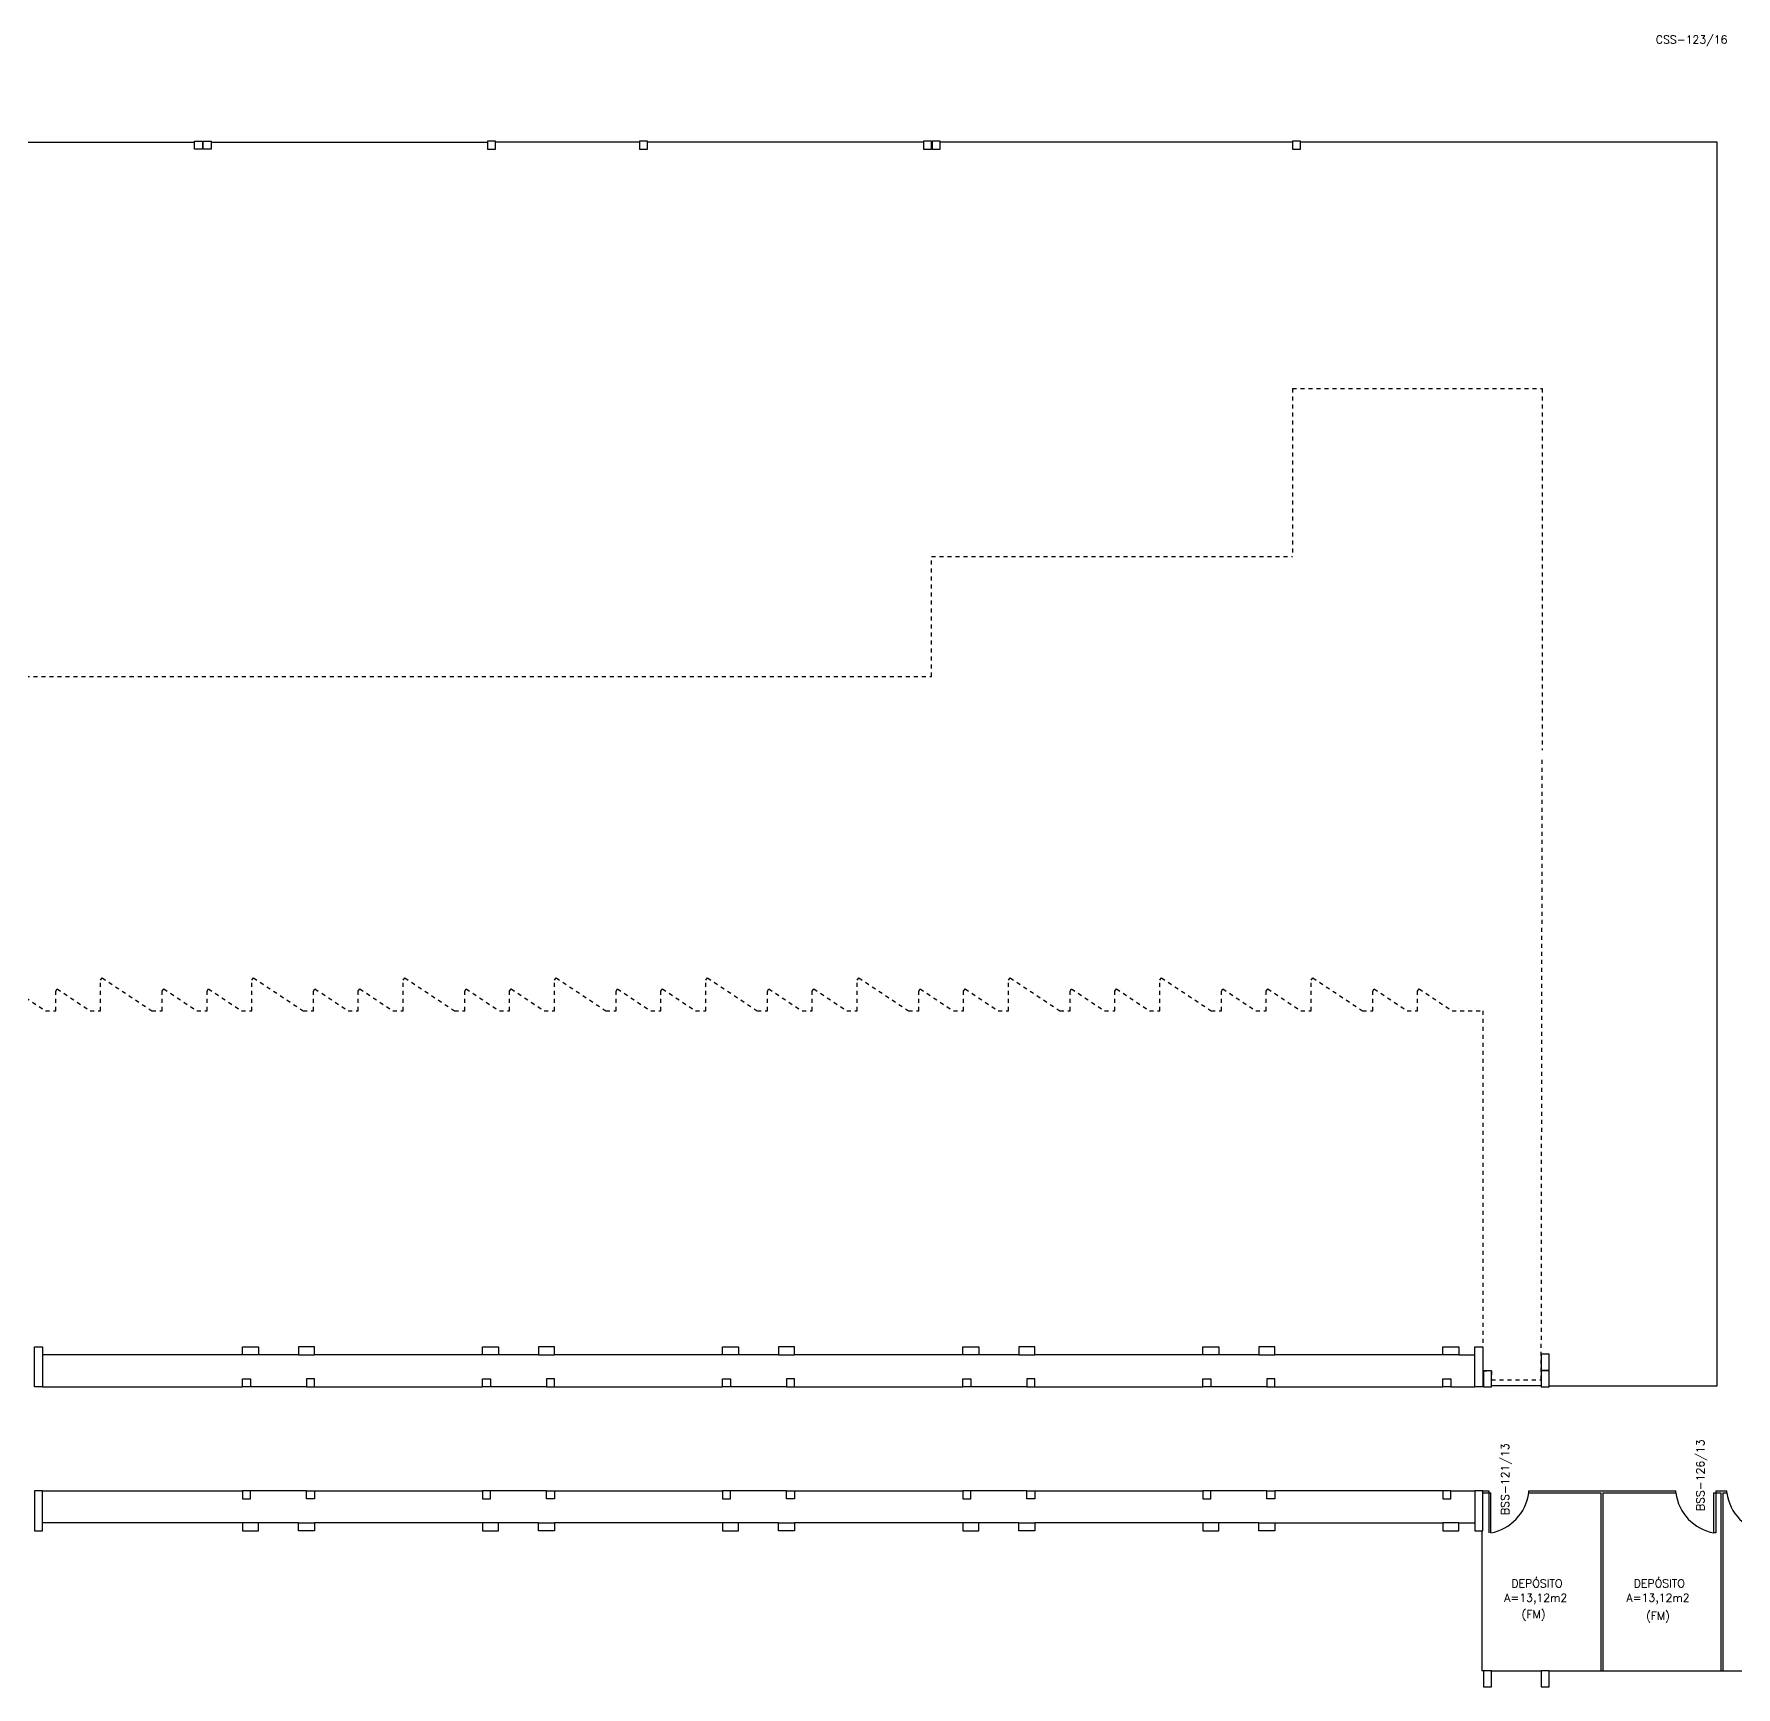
# Model space of a CAD drawing. Extents: x -163 to 27, y -22 to 134.
# Drawn here: x -67.79 to -25.25, y 44.91 to 86.22 of the extents above; entities that cross this region are included whole.
import ezdxf

# ---------------------------------------------------------------- set-up
doc = ezdxf.new("R2010")
doc.units = 0
doc.header["$LTSCALE"] = 0.02
doc.header["$MEASUREMENT"] = 0
doc.linetypes.add('HIDDEN', pattern=[0.375, 0.25, -0.125])
doc.layers.get('0').update_dxf_attribs({"linetype": 'CONTINUOUS'})
for name, color, linetype in [('01', 1, 'CONTINUOUS'), ('ALV', 2, 'CONTINUOUS'), ('ENDEREÇO', 2, 'CONTINUOUS'), ('PILARES', 3, 'CONTINUOUS'), ('PROJ', 1, 'HIDDEN'), ('TEXTO', 2, 'CONTINUOUS'), ('ÁREA', 2, 'CONTINUOUS')]:
    doc.layers.add(name, color=color, linetype=linetype)
doc.styles.add('UNB-100', font='simplex.shx', dxfattribs={"height": 0.2})
doc.styles.add('UNB1-100', font='simplex.shx', dxfattribs={"height": 0.2})

# ---------------------------------------------------------------- blocks, each defined once
blk = doc.blocks.new('PL10')
for p, q in [((-0.1, 1), (0.1, 1)), ((-0.1, 0), (-0.1, 1)), ((0.1, 1), (0.1, 0)), ((0.1, 0), (-0.1, 0))]:
    blk.add_line(p, q)
blk = doc.blocks.new('PL4')
for p, q in [((0, 0.4), (0.2, 0.4)), ((0, 0), (0, 0.4)), ((0.2, 0), (0, 0)), ((0.2, 0.4), (0.2, 0))]:
    blk.add_line(p, q)
blk = doc.blocks.new('PL')
for p, q in [((0.25, 0.25), (0.25, 0.45)), ((0.25, 0.45), (0.45, 0.45)), ((0.45, 0.45), (0.45, 0.25)), ((0.45, 0.25), (0.25, 0.25))]:
    blk.add_line(p, q)

msp = doc.modelspace()

# ---------------------------------------------------------------- linework, layer by layer
at = {"layer": '01'}
for p, q in [((-67.58, 52.409), (-62.58, 52.409)), ((-60.98, 52.409), (-62.38, 52.409)), ((-60.78, 52.409), (-56.58, 52.409)), ((-54.98, 52.409), (-56.38, 52.409)), ((-54.78, 52.409), (-50.58, 52.409)), ((-48.98, 52.409), (-50.38, 52.409)), ((-48.78, 52.409), (-44.58, 52.409)), ((-42.98, 52.409), (-44.38, 52.409)), ((-42.78, 52.409), (-38.58, 52.409)), ((-36.98, 52.409), (-38.38, 52.409)), ((-36.78, 52.409), (-32.58, 52.409)), ((-32.38, 52.409), (-31.78, 52.409)), ((-67.58, 49.809), (-62.58, 49.809)), ((-60.98, 49.809), (-62.38, 49.809)), ((-60.78, 49.809), (-56.58, 49.809)), ((-54.98, 49.809), (-56.38, 49.809)), ((-54.78, 49.809), (-50.58, 49.809)), ((-48.98, 49.809), (-50.38, 49.809)), ((-48.78, 49.809), (-44.58, 49.809)), ((-42.98, 49.809), (-44.38, 49.809)), ((-42.78, 49.809), (-38.58, 49.809)), ((-36.98, 49.809), (-38.38, 49.809)), ((-32.58, 49.809), (-36.78, 49.809)), ((-32.38, 49.809), (-31.78, 49.809)), ((-31.58, 49.809), (-31.43, 49.809)), ((-31.43, 49.809), (-31.43, 48.759)), ((-30.43, 49.809), (-26.759, 49.809)), ((-30.43, 49.759), (-30.43, 49.809)), ((-26.759, 49.759), (-26.759, 49.809)), ((-25.759, 49.809), (-25.759, 48.759)), ((-25.759, 49.809), (-25.48, 49.809)), ((-25.48, 49.759), (-25.48, 49.809)), ((-31.58, 49.759), (-31.43, 49.759)), ((-31.58, 49.759), (-31.38, 49.759)), ((-31.38, 48.759), (-31.38, 49.759)), ((-30.43, 49.759), (-28.63, 49.759)), ((-30.43, 49.759), (-29.78, 49.759)), ((-28.83, 49.759), (-28.63, 49.759)), ((-28.63, 49.759), (-28.63, 45.309)), ((-28.58, 49.759), (-28.58, 45.309)), ((-28.58, 49.759), (-26.759, 49.759)), ((-25.809, 48.759), (-25.809, 49.759)), ((-25.809, 49.759), (-25.63, 49.759)), ((-25.63, 49.759), (-25.63, 45.309)), ((-25.58, 49.759), (-25.58, 45.309)), ((-25.58, 49.759), (-25.48, 49.759)), ((-25.759, 48.759), (-25.809, 48.759))]:
    msp.add_line(p, q, dxfattribs=at)
for centre, start, end in [((-31.603, 49.921), 280.8236, 352.114), ((-25.587, 49.921), 187.886, 259.1764), ((-24.308, 49.921), 187.886, 259.1764)]:
    msp.add_arc(centre, 1.183, start, end, dxfattribs=at)
at = {"layer": 'ALV'}
for p, q in [((-70.58, 83.517), (-63.78, 83.517)), ((-63.36, 83.517), (-56.46, 83.517)), ((-52.66, 83.517), (-56.26, 83.517)), ((-45.56, 83.517), (-52.46, 83.517)), ((-36.34, 83.517), (-45.14, 83.517)), ((-25.72, 83.517), (-36.14, 83.517)), ((-62.58, 53.209), (-67.58, 53.209)), ((-61.18, 53.209), (-62.18, 53.209)), ((-56.58, 53.209), (-60.78, 53.209)), ((-55.18, 53.209), (-56.18, 53.209)), ((-50.58, 53.209), (-54.78, 53.209)), ((-49.18, 53.209), (-50.18, 53.209)), ((-44.58, 53.209), (-48.78, 53.209)), ((-43.18, 53.209), (-44.18, 53.209)), ((-38.58, 53.209), (-42.78, 53.209)), ((-37.18, 53.209), (-38.18, 53.209)), ((-32.58, 53.209), (-36.78, 53.209)), ((-32.18, 53.209), (-31.78, 53.209)), ((-30.12, 52.434), (-31.36, 52.434)), ((-29.92, 52.434), (-25.72, 52.434)), ((-62.58, 49.009), (-67.58, 49.009)), ((-61.18, 49.009), (-62.18, 49.009)), ((-56.58, 49.009), (-60.78, 49.009)), ((-55.18, 49.009), (-56.18, 49.009)), ((-50.58, 49.009), (-54.78, 49.009)), ((-49.18, 49.009), (-50.18, 49.009)), ((-44.58, 49.009), (-48.78, 49.009)), ((-43.18, 49.009), (-44.18, 49.009)), ((-38.58, 49.009), (-42.78, 49.009)), ((-37.18, 49.009), (-38.18, 49.009)), ((-36.78, 49.009), (-32.58, 49.009)), ((-32.18, 49.009), (-31.78, 49.009)), ((-31.605, 48.809), (-31.605, 45.309)), ((-31.56, 45.309), (-31.605, 45.309)), ((-31.36, 45.309), (-30.12, 45.309)), ((-29.92, 45.309), (-24.12, 45.309))]:
    msp.add_line(p, q, dxfattribs=at)
at = {"layer": 'ALV', "color": 2}
msp.add_line((-25.72, 52.434), (-25.72, 83.517), dxfattribs=at)
at = {"layer": 'PILARES', "color": 3}
for p, q in [((-56.46, 83.542), (-56.46, 83.342)), ((-56.26, 83.542), (-56.46, 83.542)), ((-56.26, 83.342), (-56.26, 83.542)), ((-52.66, 83.542), (-52.66, 83.342)), ((-52.46, 83.542), (-52.66, 83.542)), ((-52.46, 83.342), (-52.46, 83.542)), ((-56.46, 83.342), (-56.26, 83.342)), ((-52.66, 83.342), (-52.46, 83.342))]:
    msp.add_line(p, q, dxfattribs=at)
at = {"layer": 'PILARES'}
for points in [[(-31.78, 52.409), (-31.78, 53.409), (-31.58, 53.409), (-31.58, 52.409)], [(-31.78, 49.809), (-31.78, 48.809), (-31.58, 48.809), (-31.58, 49.809)]]:
    msp.add_lwpolyline(points, close=True, dxfattribs=at)
at = {"layer": 'PROJ'}
for p, q in [((-36.34, 77.367), (-36.34, 73.167)), ((-36.34, 77.367), (-30.095, 77.367)), ((-30.095, 77.367), (-30.095, 68.322)), ((-45.36, 73.167), (-36.34, 73.167)), ((-45.36, 70.167), (-45.36, 73.167)), ((-99.8, 70.167), (-45.36, 70.167)), ((-30.12, 52.584), (-30.095, 68.122)), ((-66.127, 62.575), (-66.088, 62.634)), ((-66.127, 61.809), (-66.127, 62.575)), ((-66.088, 62.634), (-64.846, 61.809)), ((-62.345, 62.575), (-62.306, 62.634)), ((-62.345, 61.809), (-62.345, 62.575)), ((-62.306, 62.634), (-61.064, 61.809)), ((-58.563, 62.575), (-58.524, 62.634)), ((-58.563, 61.809), (-58.563, 62.575)), ((-58.524, 62.634), (-57.282, 61.809)), ((-54.781, 62.575), (-54.742, 62.634)), ((-54.781, 61.809), (-54.781, 62.575)), ((-54.742, 62.634), (-53.5, 61.809)), ((-50.999, 62.575), (-50.96, 62.634)), ((-50.999, 61.809), (-50.999, 62.575)), ((-50.96, 62.634), (-49.718, 61.809)), ((-47.217, 62.575), (-47.178, 62.634)), ((-47.217, 61.809), (-47.217, 62.575)), ((-47.178, 62.634), (-45.936, 61.809)), ((-43.435, 62.575), (-43.396, 62.634)), ((-43.435, 61.809), (-43.435, 62.575)), ((-43.396, 62.634), (-42.154, 61.809)), ((-39.653, 62.575), (-39.614, 62.634)), ((-39.653, 61.809), (-39.653, 62.575)), ((-39.614, 62.634), (-38.372, 61.809)), ((-35.871, 62.575), (-35.832, 62.634)), ((-35.871, 61.809), (-35.871, 62.575)), ((-35.832, 62.634), (-34.59, 61.809)), ((-68.332, 62.357), (-67.506, 61.809)), ((-67.249, 62.299), (-67.21, 62.357)), ((-67.249, 61.809), (-67.249, 62.299)), ((-67.21, 62.357), (-66.384, 61.809)), ((-64.589, 62.299), (-64.55, 62.357)), ((-64.589, 61.809), (-64.589, 62.299)), ((-64.55, 62.357), (-63.724, 61.809)), ((-63.467, 62.299), (-63.428, 62.357)), ((-63.467, 61.809), (-63.467, 62.299)), ((-63.428, 62.357), (-62.603, 61.809)), ((-60.807, 62.299), (-60.768, 62.357)), ((-60.807, 61.809), (-60.807, 62.299)), ((-60.768, 62.357), (-59.942, 61.809)), ((-59.685, 62.299), (-59.646, 62.357)), ((-59.685, 61.809), (-59.685, 62.299)), ((-59.646, 62.357), (-58.82, 61.809)), ((-57.025, 62.299), (-56.986, 62.357)), ((-57.025, 61.809), (-57.025, 62.299)), ((-56.986, 62.357), (-56.16, 61.809)), ((-55.903, 62.299), (-55.864, 62.357)), ((-55.903, 61.809), (-55.903, 62.299)), ((-55.864, 62.357), (-55.039, 61.809)), ((-53.243, 62.299), (-53.204, 62.357)), ((-53.243, 61.809), (-53.243, 62.299)), ((-53.204, 62.357), (-52.378, 61.809)), ((-52.121, 62.299), (-52.082, 62.357)), ((-52.121, 61.809), (-52.121, 62.299)), ((-52.082, 62.357), (-51.256, 61.809)), ((-49.461, 62.299), (-49.422, 62.357)), ((-49.461, 61.809), (-49.461, 62.299)), ((-49.422, 62.357), (-48.596, 61.809)), ((-48.339, 62.299), (-48.3, 62.357)), ((-48.339, 61.809), (-48.339, 62.299)), ((-48.3, 62.357), (-47.475, 61.809)), ((-45.679, 62.299), (-45.64, 62.357)), ((-45.679, 61.809), (-45.679, 62.299)), ((-45.64, 62.357), (-44.814, 61.809)), ((-44.557, 62.299), (-44.518, 62.357)), ((-44.557, 61.809), (-44.557, 62.299)), ((-44.518, 62.357), (-43.692, 61.809)), ((-41.897, 62.299), (-41.858, 62.357)), ((-41.897, 61.809), (-41.897, 62.299)), ((-41.858, 62.357), (-41.032, 61.809)), ((-40.775, 62.299), (-40.736, 62.357)), ((-40.775, 61.809), (-40.775, 62.299)), ((-40.736, 62.357), (-39.911, 61.809)), ((-38.115, 62.299), (-38.076, 62.357)), ((-38.115, 61.809), (-38.115, 62.299)), ((-38.076, 62.357), (-37.25, 61.809)), ((-36.993, 62.299), (-36.954, 62.357)), ((-36.993, 61.809), (-36.993, 62.299)), ((-36.954, 62.357), (-36.128, 61.809)), ((-34.333, 62.299), (-34.294, 62.357)), ((-34.333, 61.809), (-34.333, 62.299)), ((-34.294, 62.357), (-33.468, 61.809)), ((-33.211, 62.299), (-33.172, 62.357)), ((-33.211, 61.809), (-33.211, 62.299)), ((-33.172, 62.357), (-32.347, 61.809)), ((-67.506, 61.809), (-67.249, 61.809)), ((-66.384, 61.809), (-66.127, 61.809)), ((-64.846, 61.809), (-64.589, 61.809)), ((-63.724, 61.809), (-63.467, 61.809)), ((-62.603, 61.809), (-62.345, 61.809)), ((-61.064, 61.809), (-60.807, 61.809)), ((-59.942, 61.809), (-59.685, 61.809)), ((-58.82, 61.809), (-58.563, 61.809)), ((-57.282, 61.809), (-57.025, 61.809)), ((-56.16, 61.809), (-55.903, 61.809)), ((-55.039, 61.809), (-54.781, 61.809)), ((-53.5, 61.809), (-53.243, 61.809)), ((-52.378, 61.809), (-52.121, 61.809)), ((-51.256, 61.809), (-50.999, 61.809)), ((-49.718, 61.809), (-49.461, 61.809)), ((-48.596, 61.809), (-48.339, 61.809)), ((-47.475, 61.809), (-47.217, 61.809)), ((-45.936, 61.809), (-45.679, 61.809)), ((-44.814, 61.809), (-44.557, 61.809)), ((-43.692, 61.809), (-43.435, 61.809)), ((-42.154, 61.809), (-41.897, 61.809)), ((-41.032, 61.809), (-40.775, 61.809)), ((-39.911, 61.809), (-39.653, 61.809)), ((-38.372, 61.809), (-38.115, 61.809)), ((-37.25, 61.809), (-36.993, 61.809)), ((-36.128, 61.809), (-35.871, 61.809)), ((-34.59, 61.809), (-34.333, 61.809)), ((-33.468, 61.809), (-33.211, 61.809)), ((-32.347, 61.809), (-31.58, 61.809)), ((-31.58, 61.809), (-31.58, 52.809)), ((-31.58, 52.809), (-31.36, 52.809)), ((-31.36, 52.809), (-31.36, 52.584)), ((-31.36, 52.584), (-30.12, 52.584))]:
    msp.add_line(p, q, dxfattribs=at)

# ---------------------------------------------------------------- block references
at = {"layer": 'PILARES'}
for name, p in [('PL', (-64.03, 83.092)), ('PL', (-63.81, 83.092)), ('PL10', (-67.68, 52.409)), ('PL', (-62.83, 52.159)), ('PL', (-56.83, 52.159)), ('PL', (-50.83, 52.159)), ('PL', (-44.83, 52.159)), ('PL', (-38.83, 52.159)), ('PL', (-32.83, 52.159))]:
    msp.add_blockref(name, p, dxfattribs=at)
at = {"layer": 'PILARES', "xscale": -1}
for name, p in [('PL', (-45.11, 83.092)), ('PL', (-44.89, 83.092)), ('PL', (-35.89, 83.092)), ('PL4', (-29.92, 52.829)), ('PL4', (-31.36, 52.409)), ('PL4', (-29.92, 52.409)), ('PL', (-60.53, 52.159)), ('PL', (-54.53, 52.159)), ('PL', (-48.53, 52.159)), ('PL', (-42.53, 52.159)), ('PL', (-36.53, 52.159)), ('PL4', (-31.36, 44.909)), ('PL4', (-29.92, 44.909))]:
    msp.add_blockref(name, p, dxfattribs=at)
at = {"layer": 'PILARES'}
for name, p, rotation in [('PL4', (-62.58, 53.409), 270), ('PL4', (-56.58, 53.409), 270), ('PL4', (-50.58, 53.409), 270), ('PL4', (-44.58, 53.409), 270), ('PL4', (-38.58, 53.409), 270), ('PL4', (-32.58, 53.409), 270), ('PL', (-60.53, 50.059), 180), ('PL', (-54.53, 50.059), 180), ('PL', (-48.53, 50.059), 180), ('PL', (-42.53, 50.059), 180), ('PL', (-36.53, 50.059), 180), ('PL4', (-60.78, 48.809), 90), ('PL4', (-54.78, 48.809), 90), ('PL4', (-48.78, 48.809), 90), ('PL4', (-42.78, 48.809), 90), ('PL4', (-36.78, 48.809), 90)]:
    msp.add_blockref(name, p, dxfattribs=dict(at, rotation=rotation))
at = {"layer": 'PILARES', "xscale": -1}
for name, p, rotation in [('PL4', (-60.78, 53.409), 90), ('PL4', (-54.78, 53.409), 90), ('PL4', (-48.78, 53.409), 90), ('PL4', (-42.78, 53.409), 90), ('PL4', (-36.78, 53.409), 90), ('PL10', (-67.68, 49.809), 180), ('PL', (-62.83, 50.059), 180), ('PL', (-56.83, 50.059), 180), ('PL', (-50.83, 50.059), 180), ('PL', (-44.83, 50.059), 180), ('PL', (-38.83, 50.059), 180), ('PL', (-32.83, 50.059), 180), ('PL4', (-62.58, 48.809), 270), ('PL4', (-56.58, 48.809), 270), ('PL4', (-50.58, 48.809), 270), ('PL4', (-44.58, 48.809), 270), ('PL4', (-38.58, 48.809), 270), ('PL4', (-32.58, 48.809), 270)]:
    msp.add_blockref(name, p, dxfattribs=dict(at, rotation=rotation))

# ---------------------------------------------------------------- texts
at = {"layer": 'ENDEREÇO', "style": 'UNB1-100'}
msp.add_text('CSS-123/16', height=0.2, dxfattribs=at).set_placement((-27.258, 85.986))
for s, p in [('BSS-126/13', (-26.044, 49.304)), ('BSS-121/13', (-30.926, 49.206))]:
    msp.add_text(s, height=0.2, rotation=90, dxfattribs=at).set_placement(p)
at = {"layer": 'TEXTO', "style": 'UNB-100'}
for s, p in [('DEPÓSITO', (-30.867, 47.398)), ('DEPÓSITO', (-27.809, 47.398)), ('(FM)', (-30.612, 46.628)), ('(FM)', (-27.503, 46.588))]:
    msp.add_text(s, height=0.2, dxfattribs=at).set_placement(p)
at = {"layer": 'ÁREA', "style": 'UNB1-100'}
for p in [(-31.047, 47.04), (-27.99, 47.04)]:
    msp.add_text('A=13,12m2', height=0.2, dxfattribs=at).set_placement(p)

doc.saveas('drawing.dxf')
